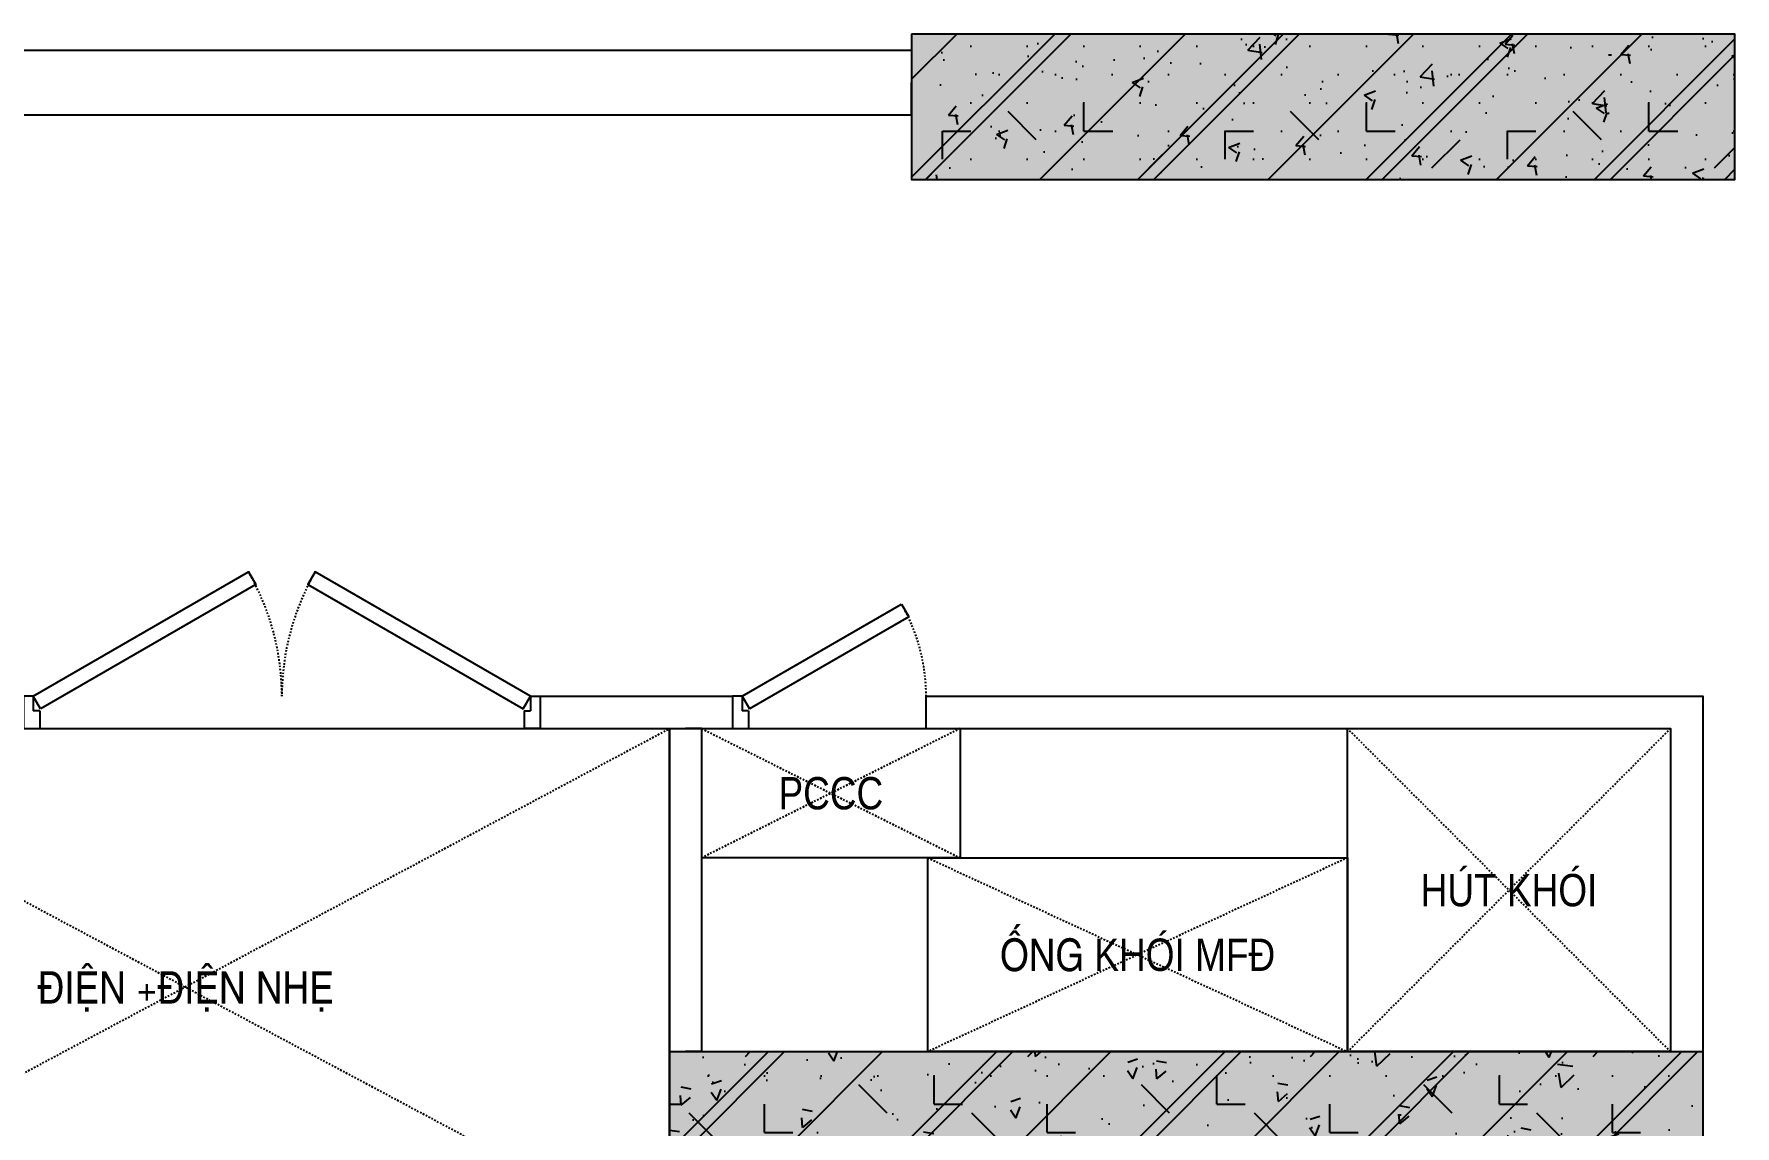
# Model space of a CAD drawing. Header units: millimetres. Extents: x 379264 to 1158416, y -283062 to 356890.
# Drawn here: x 685140.2 to 685245.6, y -28648.6 to -28581 of the extents above; entities that cross this region are included whole.
import ezdxf
from ezdxf.enums import TextEntityAlignment as Align
from ezdxf.xclip import XClip

# ---------------------------------------------------------------- set-up
doc = ezdxf.new("R2010")
doc.units = ezdxf.units.MM
doc.header["$XCLIPFRAME"] = 0
for name, pattern in [('keyplan TANG 1$0$mb tang 1 TWC$0$Core 1A$0$Hidden10.5', [1.5, 1, -0.5]), ('keyplan TANG 1$0$mb tang 1 TWC$0$Hidden10.5', [1.5, 1, -0.5]), ('keyplan TANG 1$0$mb tang 1 TWC$0$Lift Car$0$Hidden10.5', [1.5, 1, -0.5])]:
    doc.linetypes.add(name, pattern=pattern)
for name, color, linetype in [('11PM. DIM', 2, 'Continuous'), ('BLOCK A - CHI TIET THANG 1$0$DnW', 20, 'Continuous'), ('keyplan TANG 1$0$mb tang 1 TWC$0$Brick Wall', 250, 'Continuous'), ('keyplan TANG 1$0$mb tang 1 TWC$0$Concrete Line', 250, 'Continuous'), ('keyplan TANG 1$0$mb tang 1 TWC$0$Door', 250, 'Continuous'), ('keyplan TANG 1$0$mb tang 1 TWC$0$Furniture', 250, 'Continuous'), ('keyplan TANG 1$0$mb tang 1 TWC$0$Lift Car', 250, 'Continuous'), ('keyplan TANG 1$0$mb tang 1 TWC$0$Opening Hidden', 250, 'keyplan TANG 1$0$mb tang 1 TWC$0$Core 1A$0$Hidden10.5'), ('keyplan TANG 1$0$mb tang 1 TWC$0$Opening Line', 250, 'Continuous'), ('keyplan TANG 1$0$mb tang 1 TWC$0$Opening Text', 250, 'Continuous'), ('keyplan TANG 1$0$MB_Cot tang 1$0$Concrete Hatch', 250, 'Continuous'), ('keyplan TANG 1$0$MB_Cot tang 1$0$Concrete Line', 250, 'Continuous'), ('keyplan TANG 1$0$MB_Cot tang 1$0$Concrete Solid', 250, 'Continuous')]:
    doc.layers.add(name, color=color, linetype=linetype)
doc.styles.add('keyplan TANG 1$0$mb tang 1 TWC$0$Arial_C', font='arial.ttf')
doc.styles.add('keyplan TANG 1$0$mb tang 1 TWC$0$VNI-HelveC', font='VHELVCN_0.TTF')
doc.dimstyles.new('keyplan TANG 1$0$mb tang 1 TWC$0$Dim 100 (A1-A2)', dxfattribs={"dimscale": 100, "dimtxt": 2, "dimasz": 0.7, "dimexe": 0, "dimexo": 1, "dimgap": 1, "dimtad": 1, "dimdec": 0, "dimzin": 12, "dimdsep": 46, "dimtxsty": 'keyplan TANG 1$0$mb tang 1 TWC$0$Arial_C', "dimblk": 'keyplan TANG 1$0$mb tang 1 TWC$0$_Dot', "dimcen": 1, "dimclrd": 256, "dimclre": 256, "dimclrt": 3, "dimadec": 0, "dimazin": 0, "dimtfac": 1, "dimtdec": 0, "dimtix": 1, "dimtmove": 2, "dimatfit": 3, "dimldrblk": 'keyplan TANG 1$0$mb tang 1 TWC$0$HTT Arrow 30', "dimfxl": 1, "dimtolj": 1, "dimtzin": 0, "dimarcsym": 0})

# ---------------------------------------------------------------- blocks, each defined once
blk = doc.blocks.new('*U160')
at = {"layer": 'keyplan TANG 1$0$mb tang 1 TWC$0$Opening Hidden'}
for p, q in [((0, 0), (1000, 1000)), ((1000, 0), (0, 1000))]:
    blk.add_line(p, q, dxfattribs=at)
at = {"layer": 'keyplan TANG 1$0$mb tang 1 TWC$0$Opening Line'}
blk.add_lwpolyline([(0, 0), (1000, 5.684341886080801e-14), (1000, 1000), (0, 1000)], close=True, dxfattribs=at)
at = {"layer": 'keyplan TANG 1$0$mb tang 1 TWC$0$Opening Text', "style": 'keyplan TANG 1$0$mb tang 1 TWC$0$VNI-HelveC'}
blk.add_attdef('OPENING', text='', height=100, dxfattribs=at).set_placement((500, 500), align=Align.MIDDLE_CENTER)
blk = doc.blocks.new('*U161')
at = {"layer": 'keyplan TANG 1$0$mb tang 1 TWC$0$Opening Hidden'}
for p, q in [((0, 0), (3000, 1600)), ((3000, 0), (0, 1600))]:
    blk.add_line(p, q, dxfattribs=at)
at = {"layer": 'keyplan TANG 1$0$mb tang 1 TWC$0$Opening Line'}
blk.add_lwpolyline([(0, 0), (3000, 5.684341886080801e-14), (3000, 1600), (0, 1600)], close=True, dxfattribs=at)
at = {"layer": 'keyplan TANG 1$0$mb tang 1 TWC$0$Opening Text', "style": 'keyplan TANG 1$0$mb tang 1 TWC$0$VNI-HelveC'}
blk.add_attdef('OPENING', text='', height=100, dxfattribs=at).set_placement((1497.69925521547, 798.772936114925), align=Align.MIDDLE_CENTER)
blk = doc.blocks.new('keyplan TANG 1$0$mb tang 1 TWC$0$Door 1600 Riser')
at = {"color": 0, "linetype": 'ByBlock'}
for p, q in [((29.99999962575384, 100.0000000003201), (-3.742461558431387e-07, 100.000000000131)), ((-3.742461558431387e-07, 100.000000000131), (0, 0)), ((29.99999962575384, 100.0000000003201), (29.99999979416316, 55.00000000033469)), ((49.99999979417771, 55.00000000046566), (29.99999979416316, 55.00000000033469)), ((49.99999979417771, 55.00000000046566), (50, 4.074536263942719e-10)), ((1549.99999995146, 55.00000000046566), (1569.999999951474, 55.00000000033469)), ((1549.99999995146, 55.00000000046566), (1549.999999745638, 4.074607318216295e-10)), ((1570.000000119884, 100.0000000003201), (1600.000000119884, 100.000000000131)), ((1570.000000119884, 100.0000000003201), (1569.999999951474, 55.00000000033469)), ((1600.000000119884, 100.000000000131), (1599.999999745638, 7.105427357601002e-15)), ((0, 0), (50, 4.074536263942719e-10)), ((1599.999999745638, 7.105427357601002e-15), (1549.999999745638, 4.074607318216295e-10))]:
    blk.add_line(p, q, dxfattribs=at)
for points in [[(52.49999962575386, 61.02885683002042), (29.99999962575384, 100.0000000003201), (696.8395605397716, 485.0000000003203), (719.3395605397717, 446.0288568300206)], [(1547.499999625754, 61.02885683002042), (1569.999999625754, 100.0000000003201), (903.1604387117361, 485.0000000003203), (880.660438711736, 446.0288568300206)]]:
    blk.add_lwpolyline(points, close=True)
at = {"linetype": 'keyplan TANG 1$0$mb tang 1 TWC$0$Hidden10.5'}
for centre, start, end in [((29.99999962575384, 100.0000000003201), 0, 30.00000000000004), ((1569.999999625754, 100.0000000003201), 150.0000000000027, 180)]:
    blk.add_arc(centre, 770, start, end, dxfattribs=at)
blk = doc.blocks.new('*U162')
at = {"layer": 'keyplan TANG 1$0$mb tang 1 TWC$0$Door', "xscale": -1, "rotation": 180}
blk.add_blockref('keyplan TANG 1$0$mb tang 1 TWC$0$Door 1600 Riser', (0, 100.000000000131), dxfattribs=at)
blk = doc.blocks.new('keyplan TANG 1$0$mb tang 1 TWC$0$Door 1200 Riser')
at = {"color": 0, "linetype": 'ByBlock'}
for p, q in [((29.99999962575384, 100.0000000003201), (523.6344799449436, 385.0000000938708)), ((523.6344799449432, 385.0000000938714), (546.1344799449436, 346.028856923571)), ((676.3655196808106, 385.0000000938714), (653.8655196808103, 346.028856923571)), ((1170, 100.0000000003201), (676.3655196808103, 385.0000000938708)), ((546.1344799449436, 346.028856923571), (52.49999962575374, 61.02885683002034)), ((653.8655196808103, 346.028856923571), (1147.5, 61.02885683002034)), ((29.99999962575384, 100.0000000003201), (-3.742461558431387e-07, 100.000000000131)), ((-3.742461558431387e-07, 100.000000000131), (0, 0)), ((29.99999962575384, 100.0000000003201), (29.99999979416316, 55.00000000033469)), ((29.99999962575384, 100.0000000003201), (52.49999962575374, 61.02885683002034)), ((49.99999979417771, 55.00000000046566), (29.99999979416316, 55.00000000033469)), ((49.99999979417771, 55.00000000046566), (50, 4.074536263942719e-10)), ((1170, 100.0000000003201), (1147.5, 61.02885683002034)), ((1149.999999831576, 55.00000000046566), (1169.999999831591, 55.00000000033469)), ((1149.999999831576, 55.00000000046566), (1149.999999625754, 4.074536263942719e-10)), ((1170, 100.0000000003201), (1200, 100.000000000131)), ((1170, 100.0000000003201), (1169.999999831591, 55.00000000033469)), ((1200, 100.000000000131), (1199.999999625754, 0)), ((0, 0), (50, 4.074536263942719e-10)), ((1199.999999625754, 0), (1149.999999625754, 4.074536263942719e-10))]:
    blk.add_line(p, q, dxfattribs=at)
at = {"color": 0, "linetype": 'keyplan TANG 1$0$mb tang 1 TWC$0$Hidden10.5'}
for centre, start, end in [((29.99999962575384, 100.0000000003201), 359.9999999999799, 29.99999999999874), ((1170, 100.0000000003201), 150.0000000000037, 180.0000000000201)]:
    blk.add_arc(centre, 570.0000001871231, start, end, dxfattribs=at)
blk = doc.blocks.new('*U1421')
at = {"layer": 'keyplan TANG 1$0$mb tang 1 TWC$0$Door'}
blk.add_blockref('keyplan TANG 1$0$mb tang 1 TWC$0$Door 1200 Riser', (0, 0), dxfattribs=at)
blk = doc.blocks.new('*U155')
at = {"layer": 'keyplan TANG 1$0$mb tang 1 TWC$0$Opening Hidden'}
for p, q in [((0, 0), (800, 400)), ((800, 0), (0, 400))]:
    blk.add_line(p, q, dxfattribs=at)
at = {"layer": 'keyplan TANG 1$0$mb tang 1 TWC$0$Opening Line'}
blk.add_lwpolyline([(0, 0), (800, 5.684341886080801e-14), (800, 400), (0, 400)], close=True, dxfattribs=at)
at = {"layer": 'keyplan TANG 1$0$mb tang 1 TWC$0$Opening Text', "style": 'keyplan TANG 1$0$mb tang 1 TWC$0$VNI-HelveC'}
blk.add_attdef('OPENING', text='', height=100, dxfattribs=at).set_placement((400, 200), align=Align.MIDDLE_CENTER)
blk = doc.blocks.new('*U158')
at = {"layer": 'keyplan TANG 1$0$mb tang 1 TWC$0$Opening Hidden'}
for p, q in [((0, 0), (1300, 600)), ((1300, 0), (0, 600))]:
    blk.add_line(p, q, dxfattribs=at)
at = {"layer": 'keyplan TANG 1$0$mb tang 1 TWC$0$Opening Line'}
blk.add_lwpolyline([(0, 0), (1300, 5.684341886080801e-14), (1300, 600), (0, 600)], close=True, dxfattribs=at)
at = {"layer": 'keyplan TANG 1$0$mb tang 1 TWC$0$Opening Text', "style": 'keyplan TANG 1$0$mb tang 1 TWC$0$VNI-HelveC'}
blk.add_attdef('OPENING', text='', height=100, dxfattribs=at).set_placement((650, 300), align=Align.MIDDLE_CENTER)
blk = doc.blocks.new('keyplan TANG 1$0$mb tang 1 TWC$0$A$C1c2797fe')
at = {"layer": 'keyplan TANG 1$0$mb tang 1 TWC$0$Brick Wall'}
for p, q in [((83600.24281943377, 21349.9999952004), (83600.24281943377, 21249.9999952004)), ((84195.34210954077, 21349.99999436375), (84195.34210954077, 21249.99999433762)), ((84795.34210954077, 21249.99999258335), (84795.34210954077, 21349.99999266263)), ((84000.24281943377, 20249.99999474955), (84000.24281943377, 21249.99999474955)), ((84000.24281943377, 21249.99999474955), (84050.24281943377, 21249.99999474955)), ((84100.24281943377, 21249.99999474955), (84050.24281943377, 21249.99999474955)), ((84100.24281943377, 20249.99999474955), (84100.24281943377, 21249.99999474955)), ((84000.24281943377, 20249.99999474955), (84050.24281943377, 20249.99999474955)), ((84100.24281943377, 20249.99999474955), (84050.24281943377, 20249.99999474955))]:
    blk.add_line(p, q, dxfattribs=at)
for points in [[(83600.24281943377, 21349.9999952004), (84195.34210954077, 21349.99999436375)], [(84795.34210954077, 21349.99999266263), (87200.24281943377, 21349.99998584425), (87200.24281943377, 20249.99999474955)], [(83600.24281943377, 21249.9999952004), (84195.34210954077, 21249.99999433762)], [(84795.34210954077, 21249.99999258335), (87100.24281943377, 21249.99998584425), (87100.24281943377, 20249.99999474955)]]:
    blk.add_lwpolyline(points, dxfattribs=at)
at = {"layer": 'keyplan TANG 1$0$mb tang 1 TWC$0$Door', "xscale": -1, "rotation": 180}
blk.add_blockref('*U162', (82000.24281968817, 21349.99998584433), dxfattribs=at)
at = {"layer": 'keyplan TANG 1$0$mb tang 1 TWC$0$Door'}
ref = blk.add_blockref('*U1421', (84195.34210991501, 21249.99999436364), dxfattribs=at)
XClip(ref).set_block_clipping_path([(0, -0.00017132202628999949), (600.0000000001164, 502.00214923510794)])
at = {"layer": 'keyplan TANG 1$0$mb tang 1 TWC$0$Furniture'}
ref = blk.add_blockref('*U161', (84000.24281943377, 19649.99999474955), dxfattribs=dict(at, xscale=-1))
ref.add_attrib('OPENING', 'ÑIEÄN +ÑIEÄN NHEÏ', dxfattribs={"layer": 'keyplan TANG 1$0$mb tang 1 TWC$0$Opening Text', "height": 100, "style": 'keyplan TANG 1$0$mb tang 1 TWC$0$VNI-HelveC'}).set_placement((82502.5435642183, 20448.77293086448), align=Align.MIDDLE_CENTER)
ref = blk.add_blockref('*U155', (84100.24284588007, 21249.99999436364), dxfattribs=dict(at, xscale=-1, rotation=180))
ref.add_attrib('OPENING', 'PCCC', dxfattribs={"layer": 'keyplan TANG 1$0$mb tang 1 TWC$0$Opening Text', "height": 100, "style": 'keyplan TANG 1$0$mb tang 1 TWC$0$VNI-HelveC'}).set_placement((84500.24284588007, 21049.99999436364), align=Align.MIDDLE_CENTER)
ref = blk.add_blockref('*U160', (87100.24281896456, 20250.00004262081), dxfattribs=dict(at, xscale=-1))
ref.add_attrib('OPENING', 'HUÙT KHOÙI', dxfattribs={"layer": 'keyplan TANG 1$0$mb tang 1 TWC$0$Opening Text', "height": 100, "style": 'keyplan TANG 1$0$mb tang 1 TWC$0$VNI-HelveC'}).set_placement((86600.24281896456, 20750.00004262081), align=Align.MIDDLE_CENTER)
ref = blk.add_blockref('*U158', (84800.24281896456, 20850.00004262081), dxfattribs=dict(at, xscale=-1, rotation=180))
ref.add_attrib('OPENING', 'OÁNG KHOÙI MFÑ', dxfattribs={"layer": 'keyplan TANG 1$0$mb tang 1 TWC$0$Opening Text', "height": 100, "style": 'keyplan TANG 1$0$mb tang 1 TWC$0$VNI-HelveC'}).set_placement((85450.24281896456, 20550.00004262081), align=Align.MIDDLE_CENTER)
blk = doc.blocks.new('keyplan TANG 1$0$mb tang 1 TWC$0$_Dot')
at = {"color": 0, "linetype": 'ByBlock', "lineweight": -2}
blk.add_line((-0.5, 0), (-1, 0), dxfattribs=at)
at = {"color": 0, "linetype": 'ByBlock', "const_width": 0.5}
blk.add_lwpolyline([(-0.25, 0, 1), (0.25, 0, 1)], format="xyb", close=True, dxfattribs=at)
blk = doc.blocks.new('*D151')
at = {"layer": 'Defpoints', "lineweight": -2, "transparency": 16777216}
for p, q in [((-133897.6599080609, -53383.47322053788), (-133897.6599080609, -53483.47322053788)), ((-131297.6599080609, -53383.47322053788), (-131297.6599080609, -53483.47322053788)), ((-133827.6599080609, -53483.47322053788), (-131367.6599080609, -53483.47322053788))]:
    blk.add_line(p, q, dxfattribs=at)
at = {"layer": 'Defpoints', "color": 0, "transparency": 16777216}
for p in [(-133897.6599080609, -53483.47322053788), (-131297.6599080609, -53483.47322053788), (-131297.6599080609, -53483.47322053788)]:
    blk.add_point(p, dxfattribs=at)
at = {"layer": 'Defpoints', "lineweight": -2, "transparency": 16777216, "xscale": 70, "yscale": 70, "zscale": 70, "rotation": 180}
blk.add_blockref('keyplan TANG 1$0$mb tang 1 TWC$0$_Dot', (-133897.6599080609, -53483.47322053788), dxfattribs=at)
at = {"layer": 'Defpoints', "lineweight": -2, "transparency": 16777216, "xscale": 70, "yscale": 70, "zscale": 70}
blk.add_blockref('keyplan TANG 1$0$mb tang 1 TWC$0$_Dot', (-131297.6599080609, -53483.47322053788), dxfattribs=at)
at = {"layer": 'Defpoints', "color": 3, "transparency": 16777216, "insert": (-132597.6599080609, -53281.35862299355), "char_height": 200, "attachment_point": 5, "style": 'keyplan TANG 1$0$mb tang 1 TWC$0$Arial_C'}
blk.add_mtext('\\A1;2600', dxfattribs=at)
blk = doc.blocks.new('keyplan TANG 1$0$mb tang 1 TWC$0$HTT Arrow 30')
blk.add_hatch(color=256).paths.add_polyline_path([(-2.5, 0.3750000000000002), (-2.5, -0.3749999999999998), (0, 0)])
at = {"color": 0, "linetype": 'ByBlock', "lineweight": -2}
for p, q in [((0, 0), (-2.5, 0.3750000000000002)), ((-2.5, -0.3749999999999998), (-2.5, 0.3750000000000002)), ((0, 0), (-2.5, -0.3749999999999998))]:
    blk.add_line(p, q, dxfattribs=at)
blk = doc.blocks.new('*D152')
at = {"layer": 'Defpoints', "lineweight": -2, "transparency": 16777216}
for p, q in [((-131397.659908061, -53483.47322053791), (-131297.6599080613, -53483.47322053791)), ((-131297.6599080613, -56013.47322053791), (-131297.6599080613, -53553.47322053791)), ((-131397.659908061, -56083.47322053791), (-131297.6599080613, -56083.47322053791))]:
    blk.add_line(p, q, dxfattribs=at)
at = {"layer": 'Defpoints', "color": 0, "transparency": 16777216}
for p in [(-131297.659908061, -53483.47322053791), (-131297.6599080613, -53483.47322053791), (-131297.659908061, -56083.47322053791)]:
    blk.add_point(p, dxfattribs=at)
at = {"layer": 'Defpoints', "lineweight": -2, "transparency": 16777216, "xscale": 70, "yscale": 70, "zscale": 70}
for p, rotation in [((-131297.6599080613, -53483.47322053791), 90), ((-131297.6599080613, -56083.47322053791), 270)]:
    blk.add_blockref('keyplan TANG 1$0$mb tang 1 TWC$0$_Dot', p, dxfattribs=dict(at, rotation=rotation))
at = {"layer": 'Defpoints', "color": 3, "transparency": 16777216, "insert": (-131499.7745056056, -54783.47322053786), "char_height": 200, "attachment_point": 5, "rotation": 90, "style": 'keyplan TANG 1$0$mb tang 1 TWC$0$Arial_C'}
blk.add_mtext('\\A1;2600', dxfattribs=at)
blk = doc.blocks.new('*U1392')
at = {"layer": 'keyplan TANG 1$0$MB_Cot tang 1$0$Concrete Hatch'}
h = blk.add_hatch(dxfattribs=at)
h.set_pattern_fill('CONCRETE', color=256, scale=50, style=0, pattern_type=2)
h.set_pattern_definition([(45, (2000, -299.9999999998835), (-176.7766952966369, 176.7766952966369), []), (45, (2000, -249.9999999998835), (-353.5533905932737, 353.5533905932738), []), (49.99999999999999, (2000, -299.9999999998835), (358.6300913003767, -31.37606749129755), [37.5, -412.5]), (355, (2000, -299.9999999998835), (-69.3756668065, 376.0960668500059), [30, -330]), (100.4514, (2029.88584, -302.6146699998835), (289.2546908570108, 344.7197710304768), [31.870095, -350.571056]), (46.18420000000001, (2000, -199.9999999998835), (533.6205243128222, -82.75950716450905), [56.25, -618.75]), (96.6356, (2044.4683725, -206.8966534998835), (467.3313527743517, 487.0589354502209), [47.805144, -525.8565]), (351.1842, (2000, -199.9999999998835), (467.3309725668136, 487.0593004626623), [45, -495]), (21, (2050, -224.9999999998835), (298.4535260592309, -201.3094453326694), [37.5, -412.5]), (326.0000000000001, (2050, -224.9999999998835), (121.6576659607909, 362.5750225234265), [30, -330]), (71.4514, (2074.8711165, -241.7758029998835), (420.111314290745, 161.2652483549762), [31.870095, -350.571056]), (37.50000000000001, (2000, -299.9999999998835), (6.079927658645334, 166.4469269156558), [0, -326, 0, -335, 0, -331.25]), (7.499999999999999, (2000, -299.9999999998835), (131.5347687210743, 197.2058559411801), [0, -191, 0, -318.5, 0, -126.25]), (327.5, (1888.5, -299.9999999998835), (266.9112180862045, -11.2774358671899), [0, -125, 0, -390, 0, -517.5]), (317.5, (1838.5, -299.9999999998835), (291.5930846711931, 50.05249116615882), [0, -162.5, 0, -259, 0, -367.5]), (0, (2175, -124.9999999998835), (0, 875), [87.5, -787.5]), (0, (2437.5, 50.00000000011653), (0, 875), [87.5, -787.5]), (0, (2262.5, 400.0000000001165), (0, 875), [87.5, -350, 87.5, -350]), (90, (2175, -124.9999999998835), (-875, 5.35782974626967e-14), [87.5, -787.5]), (90, (2262.5, 400.0000000001165), (-875, 5.35782974626967e-14), [87.5, -787.5]), (90, (2525, 50.00000000011653), (-875, 5.35782974626967e-14), [87.5, -787.5]), (90, (2700, 312.5000000001165), (-875, 5.35782974626967e-14), [87.5, -787.5]), (135, (2262.5, -124.9999999998835), (-875.016357447105, 8.881784197001252e-14), [123.76, -1113.7]), (135, (2350, 400.0000000001165), (-875.016357447105, 8.881784197001252e-14), [123.76, -1113.7]), (45, (2437.5, 50.00000000011653), (8.881784197001252e-14, 875.016357447105), [123.76, -247.485, 123.76, -742.455]), (0, (1825, -299.9999999998835), (87.5, 87.5), [-175, 0])])
h.paths.add_polyline_path([(-250, 100.0000000001164), (-250, -349.9999999999999), (2300, -350), (2300, 100.0000000001164)])
at = {"layer": 'keyplan TANG 1$0$MB_Cot tang 1$0$Concrete Solid'}
blk.add_hatch(color=256, dxfattribs=at).paths.add_polyline_path([(-250, 100.0000000001164), (-250, -349.9999999999999), (2300, -350), (2300, 100.0000000001164)])
at = {"layer": 'keyplan TANG 1$0$MB_Cot tang 1$0$Concrete Line'}
blk.add_lwpolyline([(-250, 100.0000000001164), (-250, -349.9999999999999), (2300, -350), (2300, 100.0000000001164)], close=True, dxfattribs=at)
blk = doc.blocks.new('*U47')
at = {"layer": 'keyplan TANG 1$0$MB_Cot tang 1$0$Concrete Hatch'}
h = blk.add_hatch(dxfattribs=at)
h.set_pattern_fill('CONCRETE', color=256, scale=50, style=0, pattern_type=2)
h.set_pattern_definition([(45, (-250, 2850), (-176.7766952966369, 176.7766952966369), []), (45, (-250, 2900), (-353.5533905932737, 353.5533905932738), []), (49.99999999999999, (-250, 2850), (358.6300913003767, -31.37606749129755), [37.5, -412.5]), (355, (-250, 2850), (-69.3756668065, 376.0960668500059), [30, -330]), (100.4514, (-220.11416, 2847.38533), (289.2546908570108, 344.7197710304768), [31.870095, -350.571056]), (46.18420000000001, (-250, 2950), (533.6205243128222, -82.75950716450905), [56.25, -618.75]), (96.6356, (-205.5316275, 2943.1033465), (467.3313527743517, 487.0589354502209), [47.805144, -525.8565]), (351.1842, (-250, 2950), (467.3309725668136, 487.0593004626623), [45, -495]), (21, (-200, 2925), (298.4535260592309, -201.3094453326694), [37.5, -412.5]), (326.0000000000001, (-200, 2925), (121.6576659607909, 362.5750225234265), [30, -330]), (71.4514, (-175.1288835, 2908.224197), (420.111314290745, 161.2652483549762), [31.870095, -350.571056]), (37.50000000000001, (-250, 2850), (6.079927658645334, 166.4469269156558), [0, -326, 0, -335, 0, -331.25]), (7.499999999999999, (-250, 2850), (131.5347687210743, 197.2058559411801), [0, -191, 0, -318.5, 0, -126.25]), (327.5, (-361.5, 2850), (266.9112180862045, -11.2774358671899), [0, -125, 0, -390, 0, -517.5]), (317.5, (-411.5, 2850), (291.5930846711931, 50.05249116615882), [0, -162.5, 0, -259, 0, -367.5]), (0, (-75, 3025), (0, 875), [87.5, -787.5]), (0, (187.5, 3200), (0, 875), [87.5, -787.5]), (0, (12.5, 3550), (0, 875), [87.5, -350, 87.5, -350]), (90, (-75, 3025), (-875, 5.35782974626967e-14), [87.5, -787.5]), (90, (12.5, 3550), (-875, 5.35782974626967e-14), [87.5, -787.5]), (90, (275, 3200), (-875, 5.35782974626967e-14), [87.5, -787.5]), (90, (450, 3462.5), (-875, 5.35782974626967e-14), [87.5, -787.5]), (135, (12.5, 3025), (-875.016357447105, 8.881784197001252e-14), [123.76, -1113.7]), (135, (100, 3550), (-875.016357447105, 8.881784197001252e-14), [123.76, -1113.7]), (45, (187.5, 3200), (8.881784197001252e-14, 875.016357447105), [123.76, -247.485, 123.76, -742.455]), (0, (-425, 2850), (87.5, 87.5), [-175, 0])])
h.paths.add_polyline_path([(-250, 3050), (-250, -149.9999999999999), (50.0000000001146, -150), (50.0000000001146, 3050)])
at = {"layer": 'keyplan TANG 1$0$MB_Cot tang 1$0$Concrete Solid'}
blk.add_hatch(color=256, dxfattribs=at).paths.add_polyline_path([(-250, 3050), (-250, -149.9999999999999), (50.0000000001146, -150), (50.0000000001146, 3050)])
at = {"layer": 'keyplan TANG 1$0$MB_Cot tang 1$0$Concrete Line'}
blk.add_lwpolyline([(-250, 3050), (-250, -149.9999999999999), (50.0000000001146, -150), (50.0000000001146, 3050)], close=True, dxfattribs=at)
blk = doc.blocks.new('keyplan TANG 1$0$mb tang 1 TWC$0$A$Cc16aa9dd')
at = {"linetype": 'keyplan TANG 1$0$mb tang 1 TWC$0$Lift Car$0$Hidden10.5'}
for p, q in [((1300, 1300), (-1300, -1300)), ((1300, -1300), (-1300, 1300))]:
    blk.add_line(p, q, dxfattribs=at)
at = {"color": 0}
for p, q in [((-500, 1150.000000000015), (500, 1150.000000000015)), ((1075, 1000), (-1075, 1000.000000000029)), ((-1075, -999.9999999999709), (-1075, 1000)), ((-1050, 975), (1050, 975)), ((-1050, 975), (-1050, -974.9999999999709)), ((1050, 975), (1050, -975)), ((1075, -1000), (1075, 1000)), ((-975, -999.9999999999709), (-1075, -999.9999999999709)), ((-1050, -974.9999999999709), (-950, -974.9999999999709)), ((-975, -999.9999999999709), (-975, -1029.999999999971)), ((-950, -974.9999999999709), (-950, -1075)), ((1050, -975), (950, -975)), ((950, -975), (950, -1075)), ((975, -1000), (1075, -1000)), ((975, -1000), (975, -1029.999999999971)), ((-1175, -1029.999999999971), (-1175, -1075)), ((1175.000000000029, -1029.999999999971), (1175.000000000029, -1075)), ((1225.000000000029, -1075), (-1225, -1075)), ((-1225, -1175), (-1225, -1075)), ((1225.000000000029, -1175), (1225.000000000029, -1075)), ((-1225.000000000029, -1175), (1225.000000000029, -1175)), ((-1225.000000000029, -1200), (1225.000000000029, -1200)), ((-1225, -1200), (-1225, -1250)), ((1225.000000000029, -1200), (1225.000000000029, -1250)), ((1225.000000000029, -1250), (-1225, -1250)), ((-400, -1250), (-400, -1300)), ((400, -1250), (400, -1300)), ((400, -1300), (-400, -1300))]:
    blk.add_line(p, q, dxfattribs=at)
at = {"color": 0, "ltscale": 1.5}
for p, q in [((-1175, -1029.999999999971), (-975, -1029.999999999971)), ((1175.000000000029, -1029.999999999971), (975, -1029.999999999971))]:
    blk.add_line(p, q, dxfattribs=at)
at = {"linetype": 'keyplan TANG 1$0$mb tang 1 TWC$0$Lift Car$0$Hidden10.5'}
blk.add_lwpolyline([(-1300, 1300), (1300, 1300), (1300, -1300), (-1300, -1300)], close=True, dxfattribs=at)
at = {"color": 0}
blk.add_lwpolyline([(450, 1225.000000000015), (450, 1075.000000000015), (-450, 1075.000000000015), (-450, 1225.000000000015)], close=True, dxfattribs=at)
for points in [[(-400, -1300), (-500, -1500), (-550, -1500)], [(400, -1300), (500, -1500), (550, -1500)]]:
    blk.add_lwpolyline(points, dxfattribs=at)
at = {"layer": 'Defpoints'}
dim = blk.add_linear_dim(base=(1300, 1300), p1=(-1300, 1300), p2=(1300, 1300), dimstyle='keyplan TANG 1$0$mb tang 1 TWC$0$Dim 100 (A1-A2)', dxfattribs=at)
dim.commit()
dim.dimension.update_dxf_attribs({"geometry": '*D151', "text_midpoint": (0, 1502.114597544336), "insert": (132597.6599080609, 54783.47322053788)})
dim = blk.add_linear_dim(base=(1299.999999999651, 1299.999999999971), p1=(1299.999999999942, -1300), p2=(1299.999999999942, 1300), angle=270, dimstyle='keyplan TANG 1$0$mb tang 1 TWC$0$Dim 100 (A1-A2)', dxfattribs=at)
dim.commit()
dim.dimension.update_dxf_attribs({"geometry": '*D152', "text_midpoint": (1097.885402455344, 2.182787284255028e-11), "insert": (132597.6599080609, 54783.47322053788)})
blk = doc.blocks.new('keyplan TANG 1$0$mb tang 1 TWC$0$A$C20BE7445')
at = {"layer": 'keyplan TANG 1$0$mb tang 1 TWC$0$Lift Car'}
for p, q in [((84000.24281943377, 19650), (84000.24281943377, 20249.999999999935)), ((84000.24281943377, 20249.999999999935), (87200.24281943377, 20250.000000000007)), ((87200.24281943377, 20250.000000000007), (87200.24281943377, 17150)), ((84300.24281943377, 19350), (84300.24281943377, 19949.99999999994)), ((84300.24281943377, 19949.99999999994), (86900.24281943377, 19950)), ((86900.24281943377, 19950), (86900.24281943377, 17150)), ((79600.24281943377, 17150), (79600.24281943377, 19650)), ((79600.24281943377, 19650), (84000.24281943377, 19650)), ((79900.24281943377, 17150), (79900.24281943377, 19350)), ((79900.24281943377, 19350), (84300.24281943377, 19350)), ((79600.24281943377, 17150), (79750.24281943377, 17150)), ((79900.24281943377, 17150), (79750.24281943377, 17150)), ((86900.24281943377, 17150), (87050.24281943377, 17150)), ((87200.24281943377, 17150), (87050.24281943377, 17150))]:
    blk.add_line(p, q, dxfattribs=at)
blk.add_blockref('keyplan TANG 1$0$mb tang 1 TWC$0$A$C1c2797fe', (0, 0))
at = {"layer": 'keyplan TANG 1$0$mb tang 1 TWC$0$Lift Car', "xscale": -1}
blk.add_blockref('keyplan TANG 1$0$mb tang 1 TWC$0$A$Cc16aa9dd', (85600.24281943377, 18650), dxfattribs=at)
blk = doc.blocks.new('keyplan TANG 1')
at = {"layer": 'keyplan TANG 1$0$mb tang 1 TWC$0$Brick Wall'}
for p, q in [((79399.9999999995, 23349.99999999941), (79399.9999999995, 23249.99999999941)), ((79399.9999999995, 23349.99999999941), (84749.9999999995, 23349.99999999941)), ((84749.9999999995, 23349.99999999941), (84749.9999999995, 23249.99999999941)), ((79399.9999999995, 23149.99999999941), (79399.9999999995, 23249.99999999941)), ((84749.9999999995, 23149.99999999941), (84749.9999999995, 23249.99999999941)), ((79399.9999999995, 23149.99999999941), (84749.9999999995, 23149.99999999941))]:
    blk.add_line(p, q, dxfattribs=at)
at = {"layer": 'keyplan TANG 1$0$mb tang 1 TWC$0$Concrete Line'}
blk.add_blockref('keyplan TANG 1$0$mb tang 1 TWC$0$A$C20BE7445', (0, 0), dxfattribs=at)
at = {"layer": 'keyplan TANG 1$0$MB_Cot tang 1$0$Concrete Line'}
blk.add_blockref('*U1392', (84999.99999999953, 23299.99999999942), dxfattribs=at)
at = {"layer": 'keyplan TANG 1$0$MB_Cot tang 1$0$Concrete Line', "xscale": -1, "rotation": 270}
blk.add_blockref('*U47', (84150.24281943377, 20199.99999999977), dxfattribs=at)
blk = doc.blocks.new('A$C0EEF145F')
at = {"layer": 'BLOCK A - CHI TIET THANG 1$0$DnW', "xscale": 0.02, "yscale": 0.02, "zscale": 0.02}
blk.add_blockref('keyplan TANG 1', (-2616.74372519902, 442.6817863994293), dxfattribs=at)

msp = doc.modelspace()

# ---------------------------------------------------------------- block references
at = {"layer": '11PM. DIM'}
msp.add_blockref('A$C0EEF145F', (686116.3304818884, -29491.66784151308), dxfattribs=at)

doc.saveas('drawing.dxf')
